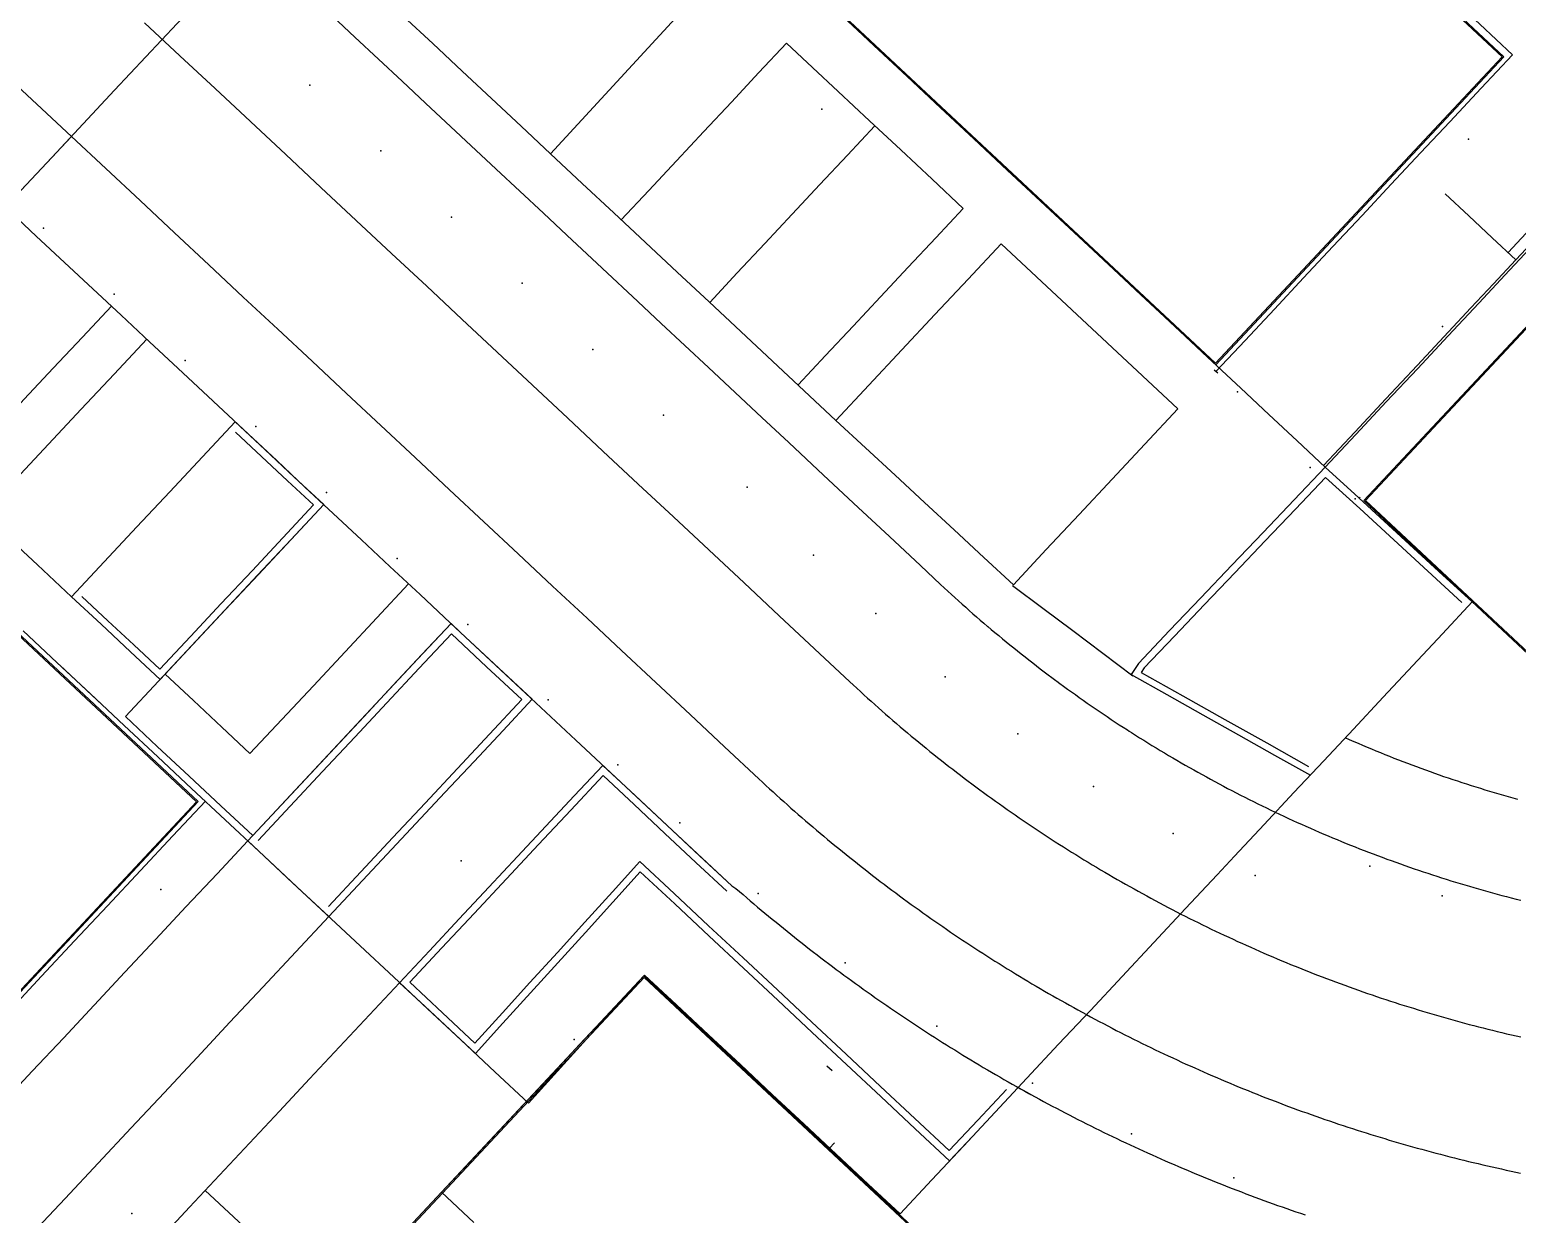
# Model space of a CAD drawing. Extents: x 0 to 368707, y -1 to 358204.
# Drawn here: x 368354.93 to 368385.67, y 357748.91 to 357773.4 of the extents above; entities that cross this region are included whole.
import ezdxf

# ---------------------------------------------------------------- set-up
doc = ezdxf.new("R2010")
doc.units = 0
doc.header["$MEASUREMENT"] = 0
for name, color, linetype in [('3D_LINES', 3, 'Continuous'), ('3D_Points', 1, 'Continuous'), ('PLOTS EXTERNAL LEVEL', 6, 'Continuous'), ('PLOTS FFL', 5, 'Continuous')]:
    doc.layers.add(name, color=color, linetype=linetype)

msp = doc.modelspace()

# ---------------------------------------------------------------- linework, layer by layer
at = {"layer": '3D_LINES'}
for points in [[(368354.742, 357770.072, 53.859), (368355.388, 357770.763, 53.858), (368356.033, 357771.453, 53.839), (368356.679, 357772.144, 53.81), (368357.325, 357772.835, 53.815), (368357.971, 357773.525, 53.808), (368358.616, 357774.216, 53.808), (368358.62, 357774.22, 53.808), (368359.299, 357774.946, 53.829), (368359.977, 357775.672, 53.818), (368360.656, 357776.397, 53.821), (368361.334, 357777.123, 53.818), (368362.013, 357777.849, 53.841), (368362.691, 357778.575, 53.847), (368363.281, 357779.206, 53.847), (368363.871, 357779.837, 53.854), (368364.461, 357780.468, 53.841)], [(368384.176, 357770.004, 53.579), (368384.663, 357769.549, 53.556), (368385.15, 357769.093, 53.545), (368385.637, 357768.638, 53.481), (368386.279, 357769.324, 53.479), (368386.92, 357770.01, 53.466), (368387.561, 357770.696, 53.479), (368388.202, 357771.382, 53.487), (368388.843, 357772.067, 53.47), (368389.485, 357772.753, 53.53), (368390.126, 357773.439, 53.533), (368390.767, 357774.125, 53.547), (368391.408, 357774.811, 53.561), (368392.049, 357775.497, 53.543), (368392.691, 357776.183, 53.534), (368393.332, 357776.868, 53.502), (368393.973, 357777.554, 53.668), (368394.614, 357778.24, 53.683)], [(368362.035, 357774.248, 53.793), (368362.707, 357774.978, 53.805), (368363.379, 357775.708, 53.816), (368364.051, 357776.438, 53.818), (368364.724, 357777.168, 53.814), (368365.396, 357777.898, 53.817), (368366.131, 357777.221, 53.787), (368366.867, 357776.544, 53.757), (368367.603, 357775.867, 53.742), (368368.338, 357775.189, 53.702), (368369.074, 357774.512, 53.717), (368368.51, 357773.899, 53.712), (368367.945, 357773.286, 53.706), (368367.381, 357772.673, 53.708), (368366.816, 357772.06, 53.715), (368366.252, 357771.447, 53.717), (368365.688, 357770.833, 53.713), (368365.079, 357771.403, 53.716), (368364.47, 357771.972, 53.759), (368363.861, 357772.541, 53.76), (368363.253, 357773.11, 53.764), (368362.644, 357773.679, 53.777), (368362.035, 357774.248, 53.793)], [(368386.153, 357773.563, 53.592), (368385.469, 357774.202, 53.57), (368385.674, 357774.421, 53.57), (368385.017, 357775.036, 53.569), (368384.359, 357775.651, 53.609), (368383.966, 357775.23, 53.611), (368383.573, 357774.81, 53.613), (368383.54, 357774.774, 53.613), (368384.215, 357774.143, 53.569), (368384.89, 357773.512, 53.599), (368385.565, 357772.881, 53.583), (368384.918, 357772.188, 53.567), (368384.271, 357771.496, 53.562), (368383.667, 357770.85, 53.578), (368383.063, 357770.204, 53.571), (368382.459, 357769.558, 53.578), (368381.855, 357768.912, 53.571), (368381.251, 357768.266, 53.575), (368380.647, 357767.62, 53.554), (368380.043, 357766.974, 53.56), (368379.439, 357766.328, 53.571)], [(368360.945, 357773.899, 53.804), (368361.645, 357773.244, 53.783), (368362.132, 357772.789, 53.804), (368362.619, 357772.334, 53.777), (368363.106, 357771.879, 53.763), (368363.836, 357771.196, 53.774), (368364.567, 357770.513, 53.726), (368365.054, 357770.057, 53.738), (368365.541, 357769.602, 53.744), (368366.028, 357769.147, 53.721), (368366.758, 357768.464, 53.709), (368367.489, 357767.781, 53.713), (368367.976, 357767.326, 53.687), (368368.463, 357766.87, 53.698), (368368.95, 357766.415, 53.687), (368369.504, 357765.897, 53.669), (368370.058, 357765.379, 53.679), (368370.613, 357764.86, 53.62), (368371.33, 357764.189, 53.616), (368372.048, 357763.519, 53.627), (368372.69, 357762.918, 53.546), (368373.333, 357762.318, 53.544), (368373.75, 357761.927, 53.541), (368373.824, 357761.859, 53.533), (368373.897, 357761.791, 53.532), (368373.971, 357761.723, 53.531), (368374.044, 357761.656, 53.522), (368374.119, 357761.589, 53.522), (368374.193, 357761.522, 53.521), (368374.268, 357761.456, 53.526), (368374.342, 357761.389, 53.529), (368374.418, 357761.323, 53.536), (368374.493, 357761.258, 53.536), (368374.569, 357761.192, 53.543), (368374.644, 357761.127, 53.535), (368374.72, 357761.062, 53.534), (368374.726, 357761.058, 53.534), (368374.797, 357760.998, 53.474), (368374.873, 357760.934, 53.474), (368374.95, 357760.87, 53.474), (368375.027, 357760.806, 53.467), (368375.104, 357760.742, 53.466), (368375.182, 357760.679, 53.467), (368375.26, 357760.616, 53.462), (368375.338, 357760.554, 53.463), (368375.416, 357760.491, 53.458), (368375.494, 357760.429, 53.459), (368375.573, 357760.368, 53.458), (368375.652, 357760.306, 53.466), (368375.731, 357760.245, 53.466), (368375.81, 357760.184, 53.466), (368375.89, 357760.124, 53.468), (368375.969, 357760.063, 53.471), (368376.049, 357760.003, 53.467), (368376.129, 357759.944, 53.466), (368376.149, 357759.929, 53.466), (368376.21, 357759.884, 53.46), (368376.291, 357759.825, 53.461), (368376.371, 357759.766, 53.457), (368376.452, 357759.708, 53.432), (368376.534, 357759.65, 53.43), (368376.615, 357759.592, 53.427), (368376.697, 357759.534, 53.42), (368376.779, 357759.477, 53.419), (368376.861, 357759.42, 53.419), (368376.943, 357759.363, 53.406), (368377.026, 357759.307, 53.405), (368377.109, 357759.251, 53.405), (368377.191, 357759.195, 53.406), (368377.275, 357759.139, 53.405), (368377.358, 357759.084, 53.413), (368377.442, 357759.029, 53.412), (368377.525, 357758.975, 53.416), (368377.609, 357758.92, 53.404), (368377.645, 357758.897, 53.404), (368377.693, 357758.866, 53.404), (368377.778, 357758.813, 53.403), (368377.862, 357758.759, 53.395), (368377.947, 357758.706, 53.397), (368378.032, 357758.654, 53.395), (368378.117, 357758.601, 53.396), (368378.202, 357758.549, 53.396), (368378.288, 357758.497, 53.397), (368378.374, 357758.446, 53.402), (368378.46, 357758.395, 53.395), (368378.546, 357758.344, 53.393), (368378.632, 357758.293, 53.392), (368378.718, 357758.243, 53.39), (368378.805, 357758.193, 53.392), (368378.892, 357758.144, 53.397), (368378.979, 357758.095, 53.4), (368379.066, 357758.046, 53.4), (368379.153, 357757.997, 53.402), (368379.241, 357757.949, 53.39), (368379.329, 357757.901, 53.391), (368379.416, 357757.853, 53.384), (368379.504, 357757.806, 53.386), (368379.593, 357757.759, 53.385), (368379.681, 357757.712, 53.378), (368379.77, 357757.666, 53.38), (368379.858, 357757.62, 53.378), (368379.947, 357757.574, 53.378), (368380.036, 357757.529, 53.394), (368380.126, 357757.484, 53.4), (368380.215, 357757.439, 53.401), (368380.305, 357757.394, 53.401), (368380.394, 357757.35, 53.405), (368380.484, 357757.307, 53.391), (368380.574, 357757.263, 53.39), (368380.665, 357757.22, 53.39), (368380.755, 357757.177, 53.389), (368380.845, 357757.135, 53.387), (368380.936, 357757.093, 53.385), (368381.027, 357757.051, 53.386), (368381.118, 357757.01, 53.381), (368381.209, 357756.969, 53.381), (368381.3, 357756.928, 53.381), (368381.392, 357756.888, 53.395), (368381.483, 357756.848, 53.395), (368381.575, 357756.808, 53.397), (368381.667, 357756.768, 53.404), (368381.759, 357756.729, 53.407), (368381.851, 357756.691, 53.407), (368381.943, 357756.652, 53.416), (368382.036, 357756.614, 53.426), (368382.129, 357756.576, 53.425), (368382.221, 357756.539, 53.426), (368382.314, 357756.502, 53.443), (368382.407, 357756.465, 53.44), (368382.5, 357756.429, 53.44), (368382.593, 357756.393, 53.433), (368382.687, 357756.357, 53.436), (368382.78, 357756.322, 53.43), (368382.874, 357756.287, 53.431), (368382.968, 357756.252, 53.434), (368383.062, 357756.218, 53.431), (368383.156, 357756.184, 53.425), (368383.25, 357756.151, 53.426), (368383.344, 357756.117, 53.428), (368383.439, 357756.085, 53.428), (368383.533, 357756.052, 53.427), (368383.628, 357756.02, 53.426), (368383.722, 357755.988, 53.427), (368383.817, 357755.956, 53.438), (368383.912, 357755.925, 53.438), (368384.007, 357755.894, 53.438), (368384.103, 357755.864, 53.405), (368384.198, 357755.834, 53.406), (368384.218, 357755.828, 53.406), (368384.293, 357755.804, 53.407), (368384.389, 357755.775, 53.405), (368384.485, 357755.746, 53.403), (368384.58, 357755.717, 53.404), (368384.676, 357755.688, 53.404), (368384.772, 357755.66, 53.406), (368384.868, 357755.633, 53.405), (368384.964, 357755.606, 53.408), (368385.061, 357755.579, 53.407), (368385.157, 357755.552, 53.412), (368385.254, 357755.526, 53.406), (368385.35, 357755.5, 53.405), (368385.447, 357755.474, 53.401), (368385.543, 357755.449, 53.404), (368385.64, 357755.424, 53.404), (368385.737, 357755.4, 53.404)], [(368357.3, 357773.541, 53.831), (368358.029, 357772.86, 53.823), (368358.758, 357772.179, 53.812), (368359.486, 357771.498, 53.801), (368360.215, 357770.817, 53.802), (368360.943, 357770.136, 53.809), (368361.672, 357769.454, 53.794), (368362.401, 357768.773, 53.763), (368363.129, 357768.092, 53.761), (368363.858, 357767.411, 53.757), (368364.586, 357766.73, 53.727), (368365.315, 357766.049, 53.708), (368366.044, 357765.367, 53.696), (368366.772, 357764.686, 53.701), (368367.501, 357764.005, 53.615), (368368.229, 357763.324, 53.616), (368368.958, 357762.643, 53.607), (368369.687, 357761.962, 53.602), (368370.415, 357761.28, 53.598), (368371.144, 357760.599, 53.494), (368371.872, 357759.918, 53.494), (368371.945, 357759.85, 53.494), (368372.019, 357759.782, 53.494), (368372.092, 357759.715, 53.494), (368372.166, 357759.647, 53.494), (368372.24, 357759.58, 53.5), (368372.314, 357759.513, 53.504), (368372.388, 357759.447, 53.504), (368372.463, 357759.38, 53.504), (368372.538, 357759.314, 53.495), (368372.613, 357759.248, 53.498), (368372.688, 357759.183, 53.488), (368372.764, 357759.118, 53.488), (368372.839, 357759.052, 53.496), (368372.915, 357758.988, 53.499), (368372.991, 357758.923, 53.5), (368373.068, 357758.859, 53.503), (368373.144, 357758.795, 53.498), (368373.221, 357758.731, 53.496), (368373.298, 357758.667, 53.497), (368373.375, 357758.604, 53.497), (368373.453, 357758.541, 53.538), (368373.53, 357758.478, 53.538), (368373.608, 357758.415, 53.526), (368373.686, 357758.353, 53.526), (368373.765, 357758.291, 53.526), (368373.843, 357758.229, 53.515), (368373.922, 357758.168, 53.523), (368374.001, 357758.107, 53.523), (368374.08, 357758.046, 53.522), (368374.159, 357757.985, 53.528), (368374.238, 357757.924, 53.527), (368374.318, 357757.864, 53.527), (368374.398, 357757.804, 53.526), (368374.478, 357757.745, 53.533), (368374.558, 357757.685, 53.526), (368374.639, 357757.626, 53.484), (368374.719, 357757.567, 53.486), (368374.8, 357757.509, 53.487), (368374.881, 357757.45, 53.486), (368374.963, 357757.392, 53.481), (368375.044, 357757.335, 53.48), (368375.126, 357757.277, 53.48), (368375.208, 357757.22, 53.469), (368375.29, 357757.163, 53.47), (368375.372, 357757.106, 53.472), (368375.454, 357757.05, 53.471), (368375.537, 357756.994, 53.478), (368375.62, 357756.938, 53.479), (368375.702, 357756.882, 53.478), (368375.786, 357756.827, 53.484), (368375.869, 357756.772, 53.486), (368375.952, 357756.717, 53.486), (368376.036, 357756.663, 53.481), (368376.12, 357756.609, 53.493), (368376.204, 357756.555, 53.484), (368376.288, 357756.501, 53.48), (368376.373, 357756.448, 53.48), (368376.457, 357756.395, 53.478), (368376.542, 357756.342, 53.478), (368376.627, 357756.289, 53.493), (368376.712, 357756.237, 53.49), (368376.797, 357756.185, 53.486), (368376.883, 357756.133, 53.475), (368376.968, 357756.082, 53.476), (368377.054, 357756.031, 53.475), (368377.14, 357755.98, 53.421), (368377.226, 357755.93, 53.421), (368377.313, 357755.879, 53.421), (368377.399, 357755.83, 53.423), (368377.486, 357755.78, 53.417), (368377.572, 357755.73, 53.419), (368377.659, 357755.681, 53.421), (368377.747, 357755.633, 53.423), (368377.834, 357755.584, 53.423), (368377.921, 357755.536, 53.41), (368378.009, 357755.488, 53.41), (368378.097, 357755.44, 53.413), (368378.185, 357755.393, 53.416), (368378.273, 357755.346, 53.415), (368378.361, 357755.299, 53.413), (368378.449, 357755.253, 53.412), (368378.538, 357755.207, 53.412), (368378.627, 357755.161, 53.412), (368378.715, 357755.115, 53.411), (368378.804, 357755.07, 53.419), (368378.894, 357755.025, 53.42), (368378.983, 357754.98, 53.419), (368379.072, 357754.936, 53.419), (368379.162, 357754.892, 53.419), (368379.252, 357754.848, 53.425), (368379.342, 357754.805, 53.427), (368379.432, 357754.761, 53.426), (368379.522, 357754.719, 53.477), (368379.612, 357754.676, 53.483), (368379.703, 357754.634, 53.483), (368379.793, 357754.592, 53.479), (368379.884, 357754.55, 53.467), (368379.975, 357754.509, 53.468), (368380.066, 357754.468, 53.467), (368380.157, 357754.427, 53.467), (368380.248, 357754.386, 53.471), (368380.34, 357754.346, 53.472), (368380.431, 357754.306, 53.472), (368380.523, 357754.267, 53.472), (368380.615, 357754.228, 53.478), (368380.707, 357754.189, 53.479), (368380.799, 357754.15, 53.479), (368380.891, 357754.112, 53.479), (368380.983, 357754.074, 53.48), (368381.076, 357754.036, 53.481), (368381.168, 357753.999, 53.479), (368381.261, 357753.961, 53.476), (368381.354, 357753.925, 53.473), (368381.447, 357753.888, 53.472), (368381.54, 357753.852, 53.47), (368381.633, 357753.816, 53.456), (368381.726, 357753.781, 53.473), (368381.82, 357753.745, 53.473), (368381.913, 357753.71, 53.473), (368382.007, 357753.676, 53.485), (368382.101, 357753.641, 53.485), (368382.195, 357753.607, 53.485), (368382.289, 357753.574, 53.485), (368382.383, 357753.54, 53.484), (368382.477, 357753.507, 53.49), (368382.571, 357753.475, 53.49), (368382.666, 357753.442, 53.49), (368382.76, 357753.41, 53.489), (368382.855, 357753.378, 53.489), (368382.95, 357753.347, 53.489), (368383.045, 357753.316, 53.489), (368383.14, 357753.285, 53.482), (368383.235, 357753.254, 53.412), (368383.33, 357753.224, 53.412), (368383.425, 357753.194, 53.41), (368383.52, 357753.165, 53.409), (368383.616, 357753.135, 53.404), (368383.711, 357753.106, 53.404), (368383.807, 357753.078, 53.393), (368383.903, 357753.049, 53.388), (368383.999, 357753.021, 53.388), (368384.095, 357752.994, 53.388), (368384.191, 357752.966, 53.384), (368384.287, 357752.939, 53.384), (368384.383, 357752.913, 53.389), (368384.479, 357752.886, 53.382), (368384.576, 357752.86, 53.39), (368384.672, 357752.834, 53.387), (368384.769, 357752.809, 53.386), (368384.865, 357752.784, 53.386), (368384.962, 357752.759, 53.387), (368385.059, 357752.735, 53.386), (368385.156, 357752.711, 53.386), (368385.253, 357752.687, 53.385), (368385.35, 357752.663, 53.387), (368385.447, 357752.64, 53.387), (368385.544, 357752.617, 53.418), (368385.641, 357752.595, 53.423), (368385.739, 357752.573, 53.422)], [(368371.683, 357773.716, 53.683), (368372.372, 357773.072, 53.697), (368373.061, 357772.428, 53.714), (368373.75, 357771.784, 53.64), (368374.439, 357771.14, 53.644), (368375.128, 357770.495, 53.634), (368375.817, 357769.851, 53.621), (368376.506, 357769.207, 53.641), (368377.195, 357768.563, 53.577), (368377.884, 357767.919, 53.57), (368378.573, 357767.275, 53.554), (368379.262, 357766.63, 53.553), (368379.951, 357765.986, 53.547), (368380.534, 357765.442, 53.565), (368381.116, 357764.897, 53.546), (368381.699, 357764.352, 53.5)], [(368389.944, 357773.172, 53.545), (368389.31, 357772.493, 53.485), (368388.676, 357771.815, 53.472), (368388.041, 357771.136, 53.483), (368387.407, 357770.458, 53.458), (368386.773, 357769.78, 53.466), (368386.139, 357769.101, 53.485), (368385.504, 357768.423, 53.496), (368384.87, 357767.744, 53.506), (368384.236, 357767.066, 53.502), (368383.602, 357766.388, 53.482), (368382.967, 357765.709, 53.474), (368382.333, 357765.031, 53.474), (368381.699, 357764.352, 53.5)], [(368370.803, 357766.052, 53.633), (368371.372, 357766.66, 53.615), (368371.941, 357767.269, 53.616), (368372.51, 357767.878, 53.612), (368373.079, 357768.487, 53.619), (368373.648, 357769.095, 53.632), (368374.217, 357769.704, 53.618), (368373.572, 357770.308, 53.644), (368372.926, 357770.911, 53.641), (368372.281, 357771.515, 53.72), (368371.635, 357772.118, 53.709), (368371.1, 357772.618, 53.703), (368370.565, 357773.119, 53.727), (368369.996, 357772.51, 53.721), (368369.427, 357771.901, 53.695), (368368.858, 357771.292, 53.681), (368368.289, 357770.684, 53.707), (368367.719, 357770.075, 53.723), (368367.15, 357769.466, 53.692)], [(368354.359, 357772.526, 53.855), (368355.074, 357771.859, 53.833), (368355.788, 357771.191, 53.836), (368356.498, 357770.527, 53.819), (368357.209, 357769.863, 53.813), (368357.919, 357769.199, 53.796), (368358.629, 357768.534, 53.808), (368359.339, 357767.87, 53.808), (368360.05, 357767.206, 53.778), (368360.76, 357766.542, 53.776), (368361.47, 357765.878, 53.755), (368362.181, 357765.214, 53.767), (368362.891, 357764.55, 53.643), (368363.601, 357763.886, 53.649), (368364.312, 357763.222, 53.651), (368365.022, 357762.558, 53.671), (368365.732, 357761.894, 53.633), (368366.443, 357761.23, 53.628), (368367.153, 357760.566, 53.611), (368367.863, 357759.902, 53.595), (368368.574, 357759.237, 53.543), (368369.284, 357758.573, 53.524), (368369.994, 357757.909, 53.438), (368370.067, 357757.841, 53.438), (368370.14, 357757.774, 53.439), (368370.213, 357757.706, 53.442), (368370.287, 357757.639, 53.445), (368370.36, 357757.572, 53.432), (368370.434, 357757.505, 53.432), (368370.508, 357757.439, 53.431), (368370.583, 357757.372, 53.436), (368370.657, 357757.306, 53.437), (368370.732, 357757.241, 53.442), (368370.807, 357757.175, 53.464), (368370.882, 357757.109, 53.464), (368370.957, 357757.044, 53.464), (368371.032, 357756.979, 53.461), (368371.108, 357756.915, 53.46), (368371.184, 357756.85, 53.457), (368371.26, 357756.786, 53.457), (368371.336, 357756.722, 53.456), (368371.413, 357756.658, 53.455), (368371.489, 357756.594, 53.456), (368371.566, 357756.531, 53.455), (368371.643, 357756.468, 53.454), (368371.72, 357756.405, 53.454), (368371.798, 357756.343, 53.459), (368371.875, 357756.28, 53.459), (368371.953, 357756.218, 53.459), (368372.031, 357756.156, 53.464), (368372.109, 357756.094, 53.461), (368372.187, 357756.033, 53.462), (368372.266, 357755.972, 53.462), (368372.345, 357755.911, 53.462), (368372.424, 357755.85, 53.462), (368372.503, 357755.79, 53.466), (368372.582, 357755.729, 53.466), (368372.661, 357755.669, 53.474), (368372.741, 357755.61, 53.455), (368372.821, 357755.55, 53.453), (368372.901, 357755.491, 53.441), (368372.981, 357755.432, 53.441), (368373.061, 357755.373, 53.442), (368373.142, 357755.314, 53.442), (368373.223, 357755.256, 53.436), (368373.303, 357755.198, 53.436), (368373.384, 357755.14, 53.433), (368373.466, 357755.083, 53.434), (368373.547, 357755.025, 53.434), (368373.629, 357754.968, 53.443), (368373.71, 357754.911, 53.443), (368373.792, 357754.855, 53.438), (368373.874, 357754.799, 53.438), (368373.957, 357754.743, 53.438), (368374.039, 357754.687, 53.438), (368374.122, 357754.631, 53.437), (368374.205, 357754.576, 53.439), (368374.288, 357754.521, 53.439), (368374.371, 357754.466, 53.426), (368374.454, 357754.411, 53.425), (368374.537, 357754.357, 53.426), (368374.621, 357754.303, 53.425), (368374.705, 357754.249, 53.424), (368374.789, 357754.196, 53.422), (368374.873, 357754.142, 53.424), (368374.957, 357754.089, 53.441), (368375.041, 357754.037, 53.442), (368375.126, 357753.984, 53.442), (368375.211, 357753.932, 53.444), (368375.296, 357753.88, 53.447), (368375.381, 357753.828, 53.452), (368375.466, 357753.777, 53.452), (368375.551, 357753.725, 53.45), (368375.637, 357753.674, 53.44), (368375.722, 357753.624, 53.493), (368375.808, 357753.573, 53.493), (368375.894, 357753.523, 53.499), (368375.98, 357753.473, 53.499), (368376.067, 357753.423, 53.5), (368376.153, 357753.374, 53.496), (368376.24, 357753.325, 53.496), (368376.327, 357753.276, 53.497), (368376.413, 357753.227, 53.497), (368376.5, 357753.179, 53.487), (368376.588, 357753.131, 53.481), (368376.675, 357753.083, 53.489), (368376.762, 357753.036, 53.489), (368376.85, 357752.988, 53.489), (368376.938, 357752.941, 53.484), (368377.026, 357752.894, 53.486), (368377.115, 357752.848, 53.488), (368377.203, 357752.801, 53.481), (368377.292, 357752.755, 53.483), (368377.38, 357752.709, 53.481), (368377.469, 357752.664, 53.494), (368377.558, 357752.619, 53.492), (368377.647, 357752.574, 53.486), (368377.737, 357752.529, 53.486), (368377.826, 357752.484, 53.474), (368377.915, 357752.44, 53.472), (368378.005, 357752.396, 53.473), (368378.095, 357752.353, 53.468), (368378.185, 357752.309, 53.468), (368378.275, 357752.266, 53.468), (368378.365, 357752.224, 53.458), (368378.455, 357752.181, 53.464), (368378.546, 357752.139, 53.468), (368378.636, 357752.097, 53.465), (368378.727, 357752.055, 53.466), (368378.818, 357752.014, 53.466), (368378.909, 357751.973, 53.471), (368379, 357751.932, 53.472), (368379.091, 357751.891, 53.47), (368379.182, 357751.851, 53.466), (368379.274, 357751.811, 53.478), (368379.365, 357751.771, 53.486), (368379.457, 357751.732, 53.484), (368379.549, 357751.692, 53.485), (368379.641, 357751.654, 53.481), (368379.733, 357751.615, 53.48), (368379.825, 357751.577, 53.487), (368379.917, 357751.538, 53.487), (368380.01, 357751.501, 53.485), (368380.102, 357751.463, 53.481), (368380.195, 357751.426, 53.48), (368380.288, 357751.389, 53.477), (368380.381, 357751.352, 53.477), (368380.473, 357751.316, 53.489), (368380.567, 357751.28, 53.489), (368380.66, 357751.244, 53.489), (368380.753, 357751.209, 53.485), (368380.846, 357751.173, 53.485), (368380.94, 357751.138, 53.483), (368381.034, 357751.104, 53.483), (368381.127, 357751.069, 53.481), (368381.221, 357751.035, 53.471), (368381.315, 357751.001, 53.469), (368381.409, 357750.968, 53.461), (368381.503, 357750.935, 53.455), (368381.597, 357750.902, 53.454), (368381.692, 357750.869, 53.451), (368381.786, 357750.837, 53.456), (368381.881, 357750.805, 53.463), (368381.975, 357750.773, 53.464), (368382.07, 357750.741, 53.463), (368382.165, 357750.71, 53.457), (368382.26, 357750.679, 53.457), (368382.355, 357750.648, 53.392), (368382.45, 357750.618, 53.393), (368382.545, 357750.588, 53.392), (368382.64, 357750.558, 53.391), (368382.736, 357750.529, 53.458), (368382.831, 357750.5, 53.46), (368382.927, 357750.471, 53.459), (368383.022, 357750.442, 53.463), (368383.118, 357750.414, 53.462), (368383.214, 357750.386, 53.463), (368383.31, 357750.358, 53.456), (368383.406, 357750.331, 53.456), (368383.502, 357750.303, 53.45), (368383.598, 357750.277, 53.452), (368383.694, 357750.25, 53.453), (368383.791, 357750.224, 53.46), (368383.887, 357750.198, 53.463), (368383.983, 357750.172, 53.469), (368384.08, 357750.147, 53.469), (368384.177, 357750.122, 53.464), (368384.273, 357750.097, 53.457), (368384.37, 357750.072, 53.454), (368384.467, 357750.048, 53.451), (368384.564, 357750.024, 53.452), (368384.661, 357750.001, 53.449), (368384.758, 357749.977, 53.447), (368384.855, 357749.954, 53.445), (368384.952, 357749.932, 53.445), (368385.049, 357749.909, 53.443), (368385.147, 357749.887, 53.451), (368385.244, 357749.865, 53.449), (368385.342, 357749.844, 53.378), (368385.439, 357749.822, 53.376), (368385.537, 357749.801, 53.382), (368385.634, 357749.781, 53.381), (368385.732, 357749.76, 53.372)], [(368372.391, 357771.411, 53.672), (368371.822, 357770.803, 53.708), (368371.253, 357770.194, 53.705), (368370.684, 357769.585, 53.678), (368370.115, 357768.976, 53.68), (368369.546, 357768.368, 53.682), (368368.977, 357767.759, 53.693)], [(368350.222, 357765.237, 53.793), (368350.84, 357765.899, 53.796), (368351.459, 357766.56, 53.797), (368352.077, 357767.222, 53.811), (368352.696, 357767.883, 53.823), (368353.314, 357768.545, 53.824), (368353.933, 357769.206, 53.835), (368354.551, 357769.868, 53.852), (368355.169, 357770.529, 53.863), (368355.788, 357771.191, 53.834)], [(368371.584, 357765.321, 53.624), (368370.929, 357765.933, 53.633), (368370.274, 357766.546, 53.605), (368369.619, 357767.158, 53.613), (368368.964, 357767.771, 53.693), (368368.308, 357768.383, 53.702), (368367.653, 357768.996, 53.704), (368366.998, 357769.609, 53.705), (368366.343, 357770.221, 53.73), (368365.688, 357770.834, 53.714)], [(368354.422, 357769.73, 53.855), (368355.062, 357769.132, 53.838), (368355.646, 357768.585, 53.833), (368356.231, 357768.039, 53.817), (368356.815, 357767.493, 53.807), (368357.399, 357766.946, 53.771), (368357.984, 357766.4, 53.777), (368358.714, 357765.717, 53.792), (368359.445, 357765.034, 53.75), (368360.029, 357764.488, 53.761), (368360.614, 357763.941, 53.767), (368361.198, 357763.395, 53.771), (368361.782, 357762.849, 53.679), (368362.367, 357762.302, 53.691), (368362.991, 357761.718, 53.675), (368363.616, 357761.134, 53.687), (368364.241, 357760.55, 53.661), (368364.866, 357759.966, 53.65), (368365.491, 357759.382, 53.624), (368366.208, 357758.711, 53.574), (368366.926, 357758.04, 53.525), (368367.568, 357757.439, 53.546), (368368.211, 357756.839, 53.509), (368368.821, 357756.268, 53.531), (368369.432, 357755.697, 53.492), (368369.518, 357755.645, 53.493), (368369.593, 357755.58, 53.499), (368369.667, 357755.515, 53.496), (368369.742, 357755.451, 53.505), (368369.817, 357755.387, 53.513), (368369.892, 357755.323, 53.507), (368369.968, 357755.259, 53.506), (368370.043, 357755.196, 53.513), (368370.119, 357755.132, 53.524), (368370.195, 357755.069, 53.523), (368370.271, 357755.006, 53.447), (368370.348, 357754.944, 53.447), (368370.424, 357754.881, 53.46), (368370.501, 357754.819, 53.46), (368370.578, 357754.757, 53.457), (368370.655, 357754.695, 53.454), (368370.732, 357754.634, 53.456), (368370.809, 357754.572, 53.446), (368370.887, 357754.511, 53.446), (368370.965, 357754.45, 53.448), (368371.043, 357754.39, 53.447), (368371.121, 357754.329, 53.447), (368371.199, 357754.269, 53.45), (368371.277, 357754.209, 53.455), (368371.356, 357754.149, 53.454), (368371.435, 357754.089, 53.448), (368371.514, 357754.03, 53.446), (368371.593, 357753.971, 53.445), (368371.672, 357753.912, 53.443), (368371.751, 357753.853, 53.439), (368371.831, 357753.795, 53.44), (368371.911, 357753.737, 53.439), (368371.991, 357753.679, 53.449), (368372.071, 357753.621, 53.444), (368372.151, 357753.563, 53.446), (368372.231, 357753.506, 53.446), (368372.312, 357753.449, 53.446), (368372.393, 357753.392, 53.446), (368372.474, 357753.335, 53.446), (368372.555, 357753.279, 53.446), (368372.636, 357753.223, 53.442), (368372.717, 357753.167, 53.441), (368372.799, 357753.111, 53.441), (368372.88, 357753.056, 53.441), (368372.962, 357753.001, 53.441), (368373.044, 357752.946, 53.441), (368373.126, 357752.891, 53.445), (368373.209, 357752.836, 53.446), (368373.291, 357752.782, 53.439), (368373.374, 357752.728, 53.437), (368373.457, 357752.674, 53.432), (368373.54, 357752.62, 53.433), (368373.623, 357752.567, 53.423), (368373.706, 357752.514, 53.423), (368373.789, 357752.461, 53.431), (368373.873, 357752.408, 53.425), (368373.957, 357752.356, 53.425), (368374.04, 357752.304, 53.425), (368374.124, 357752.252, 53.425), (368374.209, 357752.2, 53.415), (368374.293, 357752.149, 53.415), (368374.377, 357752.097, 53.416), (368374.462, 357752.046, 53.416), (368374.547, 357751.996, 53.411), (368374.631, 357751.945, 53.412), (368374.716, 357751.895, 53.412), (368374.802, 357751.845, 53.414), (368374.887, 357751.795, 53.412), (368374.972, 357751.746, 53.412), (368375.058, 357751.696, 53.411), (368375.144, 357751.647, 53.411), (368375.229, 357751.598, 53.41), (368375.315, 357751.55, 53.411), (368375.402, 357751.502, 53.406), (368375.488, 357751.454, 53.406), (368375.574, 357751.406, 53.407)], [(368385.477, 357768.788, 53.485), (368386.032, 357769.381, 53.479)], [(368374.999, 357768.973, 53.643), (368375.729, 357768.29, 53.644), (368376.46, 357767.607, 53.569), (368377.19, 357766.925, 53.577), (368377.921, 357766.242, 53.547), (368378.651, 357765.559, 53.567), (368377.972, 357764.832, 53.529), (368377.292, 357764.104, 53.508), (368376.612, 357763.377, 53.456), (368375.932, 357762.65, 53.441), (368375.253, 357761.923, 53.456), (368374.641, 357762.489, 53.543), (368374.03, 357763.056, 53.536), (368373.418, 357763.622, 53.55), (368372.807, 357764.188, 53.61), (368372.196, 357764.755, 53.627), (368371.584, 357765.321, 53.622), (368372.267, 357766.051, 53.615), (368372.95, 357766.782, 53.625), (368373.633, 357767.512, 53.626), (368374.316, 357768.243, 53.635), (368374.999, 357768.973, 53.643)], [(368385.637, 357768.638, 53.482), (368385.173, 357768.142, 53.486), (368384.709, 357767.645, 53.505), (368384.244, 357767.148, 53.502), (368383.599, 357766.458, 53.485), (368382.953, 357765.767, 53.473), (368382.308, 357765.077, 53.471), (368381.662, 357764.386, 53.501)], [(368352.414, 357763.188, 53.754), (368353.014, 357763.83, 53.783), (368353.613, 357764.472, 53.776), (368354.213, 357765.114, 53.77), (368354.813, 357765.756, 53.77), (368355.413, 357766.397, 53.75), (368356.013, 357767.039, 53.77), (368356.613, 357767.681, 53.789)], [(368359.17, 357765.291, 53.782), (368358.494, 357764.568, 53.75), (368357.818, 357763.844, 53.736), (368357.142, 357763.121, 53.745), (368356.466, 357762.398, 53.75), (368355.79, 357761.675, 53.768), (368355.086, 357762.333, 53.781), (368354.382, 357762.991, 53.802), (368353.964, 357763.382, 53.783), (368354.64, 357764.105, 53.779), (368355.316, 357764.828, 53.759), (368355.992, 357765.552, 53.765), (368356.668, 357766.275, 53.745), (368357.344, 357766.998, 53.771)], [(368379.476, 357766.294, 53.568), (368379.403, 357766.362, 53.568)], [(368355.79, 357761.675, 53.766), (368356.4, 357761.104, 53.756), (368357.011, 357760.533, 53.745), (368357.621, 357759.962, 53.739), (368358.297, 357760.686, 53.732), (368358.974, 357761.409, 53.737), (368359.65, 357762.132, 53.737), (368360.326, 357762.855, 53.754), (368361.002, 357763.578, 53.767), (368360.391, 357764.149, 53.76), (368359.781, 357764.72, 53.757), (368359.17, 357765.291, 53.78)], [(368356.002, 357761.682, 53.754), (368356.539, 357761.179, 53.753), (368357.077, 357760.677, 53.741), (368357.614, 357760.174, 53.74), (368358.249, 357760.854, 53.736), (368358.884, 357761.533, 53.733), (368359.52, 357762.212, 53.735), (368360.155, 357762.892, 53.737), (368360.79, 357763.571, 53.75), (368360.252, 357764.074, 53.757), (368359.715, 357764.576, 53.759), (368359.177, 357765.079, 53.772)], [(368384.737, 357761.566, 53.462), (368384.13, 357762.123, 53.463), (368383.522, 357762.681, 53.485), (368382.914, 357763.238, 53.486), (368382.307, 357763.795, 53.468), (368381.699, 357764.352, 53.5), (368381.056, 357763.676, 53.498), (368380.412, 357763, 53.477), (368379.769, 357762.325, 53.442), (368379.126, 357761.649, 53.432), (368378.482, 357760.973, 53.384), (368377.839, 357760.297, 53.392), (368377.685, 357760.068, 53.393), (368378.426, 357759.652, 53.402), (368379.167, 357759.235, 53.397), (368379.908, 357758.818, 53.383), (368380.649, 357758.402, 53.394), (368381.39, 357757.985, 53.355)], [(368384.524, 357761.558, 53.466), (368383.82, 357762.204, 53.465), (368383.115, 357762.85, 53.479), (368382.411, 357763.496, 53.462), (368381.706, 357764.142, 53.494), (368381.081, 357763.486, 53.497), (368380.456, 357762.829, 53.474), (368379.831, 357762.172, 53.444), (368379.206, 357761.516, 53.435), (368378.581, 357760.859, 53.387), (368377.956, 357760.203, 53.387), (368377.893, 357760.109, 53.385), (368378.758, 357759.623, 53.405), (368379.624, 357759.138, 53.394), (368380.489, 357758.652, 53.384), (368381.354, 357758.167, 53.377)], [(368382.42, 357763.733, 53.453), (368382.393, 357763.704, 53.452)], [(368361.002, 357763.578, 53.768), (368360.319, 357762.848, 53.755), (368359.636, 357762.117, 53.737), (368358.953, 357761.387, 53.738), (368358.27, 357760.656, 53.731), (368357.587, 357759.926, 53.744), (368356.904, 357759.195, 53.753), (368357.562, 357758.581, 53.76), (368358.219, 357757.966, 53.669), (368358.877, 357757.351, 53.679), (368359.534, 357756.737, 53.685), (368360.217, 357757.467, 53.68), (368360.9, 357758.198, 53.67), (368361.583, 357758.928, 53.654), (368362.266, 357759.659, 53.674), (368362.949, 357760.389, 53.683), (368363.632, 357761.12, 53.687)], [(368362.755, 357761.939, 53.681), (368362.099, 357761.238, 53.665), (368361.444, 357760.537, 53.669), (368360.788, 357759.835, 53.662), (368360.133, 357759.134, 53.661), (368359.477, 357758.433, 53.672), (368358.893, 357758.979, 53.667), (368358.308, 357759.526, 53.739), (368357.724, 357760.072, 53.74)], [(368375.237, 357761.906, 53.46), (368375.859, 357761.44, 53.449), (368376.48, 357760.974, 53.438), (368377.102, 357760.508, 53.422), (368377.724, 357760.042, 53.395)], [(368384.737, 357761.566, 53.462), (368384.123, 357760.909, 53.463), (368383.509, 357760.252, 53.461), (368382.895, 357759.595, 53.446), (368382.281, 357758.938, 53.394), (368381.667, 357758.281, 53.377), (368381.052, 357757.624, 53.379), (368380.438, 357756.968, 53.391), (368379.824, 357756.311, 53.427), (368379.466, 357755.928, 53.425), (368378.811, 357755.227, 53.411), (368378.155, 357754.525, 53.414), (368377.5, 357753.824, 53.48), (368376.844, 357753.123, 53.491), (368376.189, 357752.422, 53.424), (368375.533, 357751.721, 53.421), (368374.878, 357751.019, 53.526), (368374.222, 357750.318, 53.543), (368373.566, 357749.617, 53.577), (368372.911, 357748.916, 53.591)], [(368372.911, 357748.916, 53.591), (368372.251, 357749.533, 53.577), (368371.591, 357750.15, 53.566), (368370.931, 357750.767, 53.566), (368370.271, 357751.384, 53.581), (368369.612, 357752.001, 53.573), (368368.952, 357752.617, 53.589), (368368.292, 357753.234, 53.563), (368367.632, 357753.851, 53.568), (368367.032, 357753.19, 53.574), (368366.432, 357752.528, 53.586), (368365.832, 357751.866, 53.611), (368365.232, 357751.205, 53.624), (368364.536, 357751.855, 53.632), (368363.84, 357752.506, 53.638), (368363.144, 357753.157, 53.64), (368362.447, 357753.808, 53.643), (368361.751, 357754.459, 53.65), (368361.055, 357755.109, 53.661), (368360.359, 357755.76, 53.654), (368359.663, 357756.411, 53.669), (368358.967, 357757.062, 53.69), (368358.271, 357757.713, 53.672), (368357.575, 357758.363, 53.758), (368356.879, 357759.014, 53.763), (368356.182, 357759.665, 53.752), (368355.486, 357760.316, 53.763), (368354.79, 357760.967, 53.771)], [(368361.107, 357755.061, 53.655), (368361.707, 357755.703, 53.658), (368362.307, 357756.345, 53.652), (368362.907, 357756.987, 53.648), (368363.507, 357757.628, 53.652), (368364.107, 357758.27, 53.661), (368364.707, 357758.912, 53.661), (368365.307, 357759.554, 53.668), (368364.814, 357760.015, 53.65), (368364.321, 357760.476, 53.657), (368363.828, 357760.936, 53.685), (368363.632, 357761.12, 53.685), (368363.032, 357760.478, 53.687), (368362.432, 357759.836, 53.681), (368361.832, 357759.194, 53.669), (368361.232, 357758.553, 53.658), (368360.632, 357757.911, 53.673), (368360.032, 357757.269, 53.684), (368359.432, 357756.627, 53.667), (368359.99, 357756.105, 53.66), (368360.548, 357755.583, 53.659), (368361.107, 357755.061, 53.655), (368360.426, 357754.333, 53.662), (368359.745, 357753.605, 53.664), (368359.064, 357752.877, 53.731), (368358.383, 357752.148, 53.748), (368357.703, 357751.42, 53.774), (368357.022, 357750.692, 53.777), (368356.341, 357749.964, 53.781), (368355.66, 357749.235, 53.785), (368354.979, 357748.507, 53.772)], [(368361.1, 357755.273, 53.666), (368361.765, 357755.986, 53.646), (368362.431, 357756.698, 53.649), (368363.097, 357757.41, 53.657), (368363.763, 357758.122, 53.662), (368364.429, 357758.834, 53.67), (368365.095, 357759.547, 53.654), (368364.367, 357760.227, 53.649), (368363.639, 357760.908, 53.688), (368362.973, 357760.195, 53.676), (368362.307, 357759.483, 53.671), (368361.641, 357758.771, 53.652), (368360.975, 357758.059, 53.669), (368360.31, 357757.347, 53.681), (368359.644, 357756.634, 53.67)], [(368355.547, 357760.259, 53.761), (368355.986, 357759.849, 53.753), (368356.424, 357759.439, 53.754)], [(368385.676, 357757.483, 53.407), (368385.58, 357757.51, 53.403), (368385.484, 357757.537, 53.405), (368385.388, 357757.564, 53.405), (368385.292, 357757.592, 53.405), (368385.197, 357757.62, 53.408), (368385.101, 357757.649, 53.41), (368385.006, 357757.677, 53.408), (368384.91, 357757.707, 53.408), (368384.815, 357757.736, 53.405), (368384.72, 357757.766, 53.403), (368384.625, 357757.797, 53.439), (368384.53, 357757.827, 53.441), (368384.435, 357757.859, 53.44), (368384.341, 357757.89, 53.445), (368384.246, 357757.922, 53.444), (368384.152, 357757.954, 53.445), (368384.058, 357757.987, 53.447), (368383.964, 357758.02, 53.447), (368383.87, 357758.053, 53.448), (368383.776, 357758.087, 53.446), (368383.682, 357758.121, 53.446), (368383.588, 357758.155, 53.441), (368383.495, 357758.19, 53.44), (368383.402, 357758.225, 53.434), (368383.309, 357758.261, 53.427), (368383.216, 357758.297, 53.423), (368383.123, 357758.333, 53.423), (368383.03, 357758.37, 53.419), (368382.937, 357758.407, 53.42), (368382.845, 357758.444, 53.418), (368382.753, 357758.482, 53.414), (368382.66, 357758.52, 53.364), (368382.568, 357758.559, 53.366), (368382.477, 357758.597, 53.376), (368382.385, 357758.637, 53.372), (368382.293, 357758.676, 53.372), (368382.202, 357758.716, 53.37), (368382.111, 357758.756, 53.373)], [(368375.347, 357751.522, 53.409), (368374.877, 357751.018, 53.526), (368374.406, 357750.515, 53.535), (368373.935, 357750.012, 53.561), (368373.225, 357750.676, 53.564), (368372.515, 357751.34, 53.568), (368371.805, 357752.003, 53.56), (368371.095, 357752.667, 53.563), (368370.385, 357753.331, 53.548), (368369.674, 357753.995, 53.566), (368368.964, 357754.659, 53.552), (368368.254, 357755.323, 53.56), (368367.544, 357755.987, 53.561), (368366.976, 357755.361, 53.566), (368366.408, 357754.735, 53.586), (368365.84, 357754.108, 53.594), (368365.272, 357753.482, 53.62), (368364.704, 357752.856, 53.638), (368364.136, 357752.229, 53.636), (368363.613, 357752.718, 53.636), (368363.09, 357753.207, 53.643), (368362.568, 357753.695, 53.646), (368363.184, 357754.354, 53.635), (368363.8, 357755.013, 53.612), (368364.416, 357755.672, 53.619), (368365.004, 357756.301, 53.617), (368365.592, 357756.93, 53.618), (368366.18, 357757.559, 53.572), (368366.768, 357758.188, 53.543), (368367.434, 357757.565, 53.538), (368368.1, 357756.942, 53.51), (368368.766, 357756.32, 53.53), (368369.432, 357755.697, 53.492)], [(368375.108, 357751.486, 53.411), (368374.518, 357750.855, 53.545), (368373.928, 357750.224, 53.564), (368373.218, 357750.888, 53.565), (368372.508, 357751.552, 53.46), (368371.797, 357752.216, 53.559), (368371.087, 357752.88, 53.563), (368370.376, 357753.544, 53.548), (368369.666, 357754.208, 53.561), (368368.956, 357754.872, 53.549), (368368.245, 357755.537, 53.557), (368367.535, 357756.201, 53.548), (368366.967, 357755.574, 53.579), (368366.399, 357754.948, 53.581), (368365.831, 357754.322, 53.6), (368365.263, 357753.696, 53.603), (368364.695, 357753.069, 53.633), (368364.127, 357752.443, 53.634), (368363.453, 357753.073, 53.632), (368362.78, 357753.703, 53.641), (368363.445, 357754.415, 53.631), (368364.111, 357755.127, 53.622), (368364.777, 357755.839, 53.621), (368365.443, 357756.551, 53.608), (368366.109, 357757.264, 53.574), (368366.775, 357757.976, 53.543), (368367.414, 357757.378, 53.543), (368368.053, 357756.781, 53.519), (368368.692, 357756.183, 53.53), (368369.332, 357755.585, 53.498)], [(368346.492, 357747.201, 53.776), (368347.104, 357747.856, 53.77), (368347.715, 357748.51, 53.772), (368348.327, 357749.164, 53.774), (368348.938, 357749.818, 53.781), (368348.317, 357750.399, 53.772), (368347.696, 357750.98, 53.775), (368348.106, 357751.418, 53.765), (368348.515, 357751.856, 53.767), (368349.158, 357751.256, 53.774), (368349.8, 357750.656, 53.761), (368350.442, 357750.056, 53.757), (368351.084, 357749.455, 53.756), (368351.765, 357750.184, 53.772), (368352.447, 357750.913, 53.779), (368353.128, 357751.642, 53.778), (368353.809, 357752.37, 53.763), (368354.491, 357753.099, 53.771), (368355.172, 357753.828, 53.742), (368355.853, 357754.557, 53.732), (368356.535, 357755.286, 53.731), (368357.216, 357756.014, 53.67), (368357.886, 357756.731, 53.676), (368358.555, 357757.447, 53.683)], [(368359.432, 357756.627, 53.667), (368358.797, 357755.948, 53.664), (368358.161, 357755.269, 53.68), (368357.526, 357754.589, 53.735), (368356.891, 357753.91, 53.737), (368356.256, 357753.23, 53.749), (368355.621, 357752.551, 53.771), (368354.986, 357751.872, 53.79), (368354.351, 357751.192, 53.78), (368353.716, 357750.513, 53.778), (368353.08, 357749.834, 53.781), (368352.445, 357749.154, 53.78), (368351.81, 357748.475, 53.786), (368351.175, 357747.796, 53.764), (368350.7, 357748.24, 53.755), (368350.225, 357748.683, 53.767)], [(368367.618, 357753.837, 53.568), (368366.954, 357753.127, 53.573), (368366.29, 357752.416, 53.583), (368365.719, 357751.806, 53.606), (368365.148, 357751.195, 53.625), (368364.577, 357750.584, 53.627), (368364.006, 357749.973, 53.632), (368363.435, 357749.363, 53.68), (368364.105, 357748.736, 53.679)], [(368357.606, 357748.388, 53.776), (368358.226, 357749.051, 53.776), (368358.846, 357749.715, 53.761), (368359.466, 357750.378, 53.741), (368360.087, 357751.042, 53.735), (368360.707, 357751.705, 53.719), (368361.327, 357752.369, 53.655), (368361.947, 357753.032, 53.641), (368362.568, 357753.695, 53.646)], [(368371.509, 357751.87, 53.568), (368371.399, 357751.972, 53.567)], [(368375.353, 357751.529, 53.406), (368375.441, 357751.48, 53.406), (368375.528, 357751.431, 53.407), (368375.615, 357751.383, 53.405), (368375.703, 357751.335, 53.407), (368375.791, 357751.287, 53.413), (368375.879, 357751.24, 53.408), (368375.967, 357751.192, 53.408), (368376.055, 357751.145, 53.406), (368376.143, 357751.099, 53.412), (368376.232, 357751.052, 53.424), (368376.32, 357751.006, 53.405), (368376.409, 357750.96, 53.478), (368376.498, 357750.914, 53.48), (368376.587, 357750.869, 53.462), (368376.676, 357750.823, 53.462), (368376.765, 357750.779, 53.457), (368376.854, 357750.734, 53.456), (368376.944, 357750.689, 53.453), (368377.034, 357750.645, 53.453), (368377.123, 357750.601, 53.388), (368377.213, 357750.558, 53.387), (368377.303, 357750.514, 53.388), (368377.393, 357750.471, 53.383), (368377.483, 357750.428, 53.384), (368377.574, 357750.385, 53.397), (368377.664, 357750.343, 53.397), (368377.755, 357750.301, 53.422), (368377.846, 357750.259, 53.427), (368377.936, 357750.217, 53.423), (368378.027, 357750.176, 53.427), (368378.119, 357750.135, 53.429), (368378.21, 357750.094, 53.429), (368378.301, 357750.054, 53.427), (368378.392, 357750.013, 53.43), (368378.484, 357749.973, 53.426), (368378.576, 357749.934, 53.425), (368378.667, 357749.894, 53.426), (368378.759, 357749.855, 53.421), (368378.851, 357749.816, 53.446), (368378.943, 357749.777, 53.422), (368379.036, 357749.739, 53.426), (368379.128, 357749.701, 53.426), (368379.22, 357749.663, 53.428), (368379.313, 357749.625, 53.424), (368379.406, 357749.588, 53.439), (368379.498, 357749.55, 53.441), (368379.591, 357749.514, 53.44), (368379.684, 357749.477, 53.44), (368379.777, 357749.441, 53.443), (368379.871, 357749.405, 53.438), (368379.964, 357749.369, 53.426), (368380.057, 357749.333, 53.425), (368380.151, 357749.298, 53.419), (368380.244, 357749.263, 53.416), (368380.338, 357749.228, 53.415), (368380.432, 357749.194, 53.419), (368380.526, 357749.16, 53.419), (368380.62, 357749.126, 53.425), (368380.714, 357749.092, 53.425), (368380.808, 357749.059, 53.427), (368380.902, 357749.026, 53.428), (368380.997, 357748.993, 53.428), (368381.091, 357748.961, 53.419), (368381.186, 357748.928, 53.418), (368381.28, 357748.896, 53.418)], [(368370.579, 357751.096, 53.581), (368371.018, 357750.686, 53.564), (368371.456, 357750.276, 53.565), (368371.558, 357750.386, 53.563)], [(368360.3, 357747.766, 53.729), (368359.717, 357748.311, 53.748), (368359.135, 357748.855, 53.741), (368358.552, 357749.4, 53.777)]]:
    msp.add_polyline3d(points, dxfattribs=at)
at = {"layer": '3D_Points'}
for p in [(368360.717, 357772.252, 53.805), (368371.294, 357771.754, 53.75), (368384.661, 357771.132, 53.6), (368362.182, 357770.89, 53.78), (368363.639, 357769.52, 53.755), (368355.213, 357769.293, 53.855), (368356.674, 357767.927, 53.83), (368365.104, 357768.158, 53.73), (368384.124, 357767.261, 53.5), (368366.561, 357766.789, 53.705), (368358.135, 357766.561, 53.805), (368379.884, 357765.914, 53.6), (368359.596, 357765.195, 53.78), (368368.026, 357765.427, 53.68), (368381.389, 357764.343, 53.5), (368369.753, 357763.941, 53.651), (368361.057, 357763.83, 53.755), (368382.313, 357763.699, 53.45), (368362.518, 357762.464, 53.73), (368371.126, 357762.533, 53.502), (368372.409, 357761.329, 53.48), (368363.979, 357761.098, 53.705), (368373.847, 357760.02, 53.455), (368365.642, 357759.543, 53.676), (368375.345, 357758.84, 53.43), (368367.077, 357758.201, 53.527), (368376.911, 357757.753, 53.405), (368368.362, 357757, 53.505), (368378.553, 357756.782, 53.38), (368363.84, 357756.211, 53.65), (368382.62, 357756.105, 53.451), (368357.637, 357755.621, 53.75), (368380.25, 357755.913, 53.355), (368369.977, 357755.54, 53.48), (368384.112, 357755.49, 53.43), (368371.778, 357754.107, 53.455), (368373.671, 357752.798, 53.43), (368366.176, 357752.523, 53.7), (368375.646, 357751.617, 53.405), (368377.696, 357750.571, 53.38), (368379.811, 357749.664, 53.442), (368357.036, 357748.92, 53.775)]:
    msp.add_point(p, dxfattribs=at)
at = {"layer": 'PLOTS EXTERNAL LEVEL'}
for points in [[(368385.39, 357772.839, 53.6), (368379.434, 357766.469, 53.6), (368375.428, 357770.215, 53.6), (368371.421, 357773.961, 53.6), (368377.376, 357780.331, 53.6), (368381.383, 357776.585, 53.6), (368385.39, 357772.839, 53.6)], [(368387.055, 357759.399, 53.45), (368382.497, 357763.661, 53.45), (368388.756, 357770.356, 53.45), (368393.314, 357766.094, 53.45), (368387.055, 357759.399, 53.45)], [(368353.149, 357762.357, 53.75), (368345.784, 357754.479, 53.75), (368351.045, 357749.56, 53.75), (368358.41, 357757.438, 53.75), (368353.149, 357762.357, 53.75)], [(368366.312, 357739.01, 53.7), (368359.614, 357745.273, 53.7), (368363.435, 357749.363, 53.7), (368367.618, 357753.837, 53.7), (368374.317, 357747.574, 53.7), (368370.134, 357743.1, 53.7), (368366.312, 357739.01, 53.7)]]:
    msp.add_polyline3d(points, dxfattribs=at)
at = {"layer": 'PLOTS FFL'}
for points in [[(368385.354, 357772.838, 53.75), (368379.433, 357766.505, 53.75), (368375.445, 357770.234, 53.75), (368371.456, 357773.962, 53.75), (368377.377, 357780.296, 53.75), (368381.366, 357776.567, 53.75), (368385.354, 357772.838, 53.75)], [(368387.054, 357759.435, 53.6), (368382.532, 357763.662, 53.6), (368388.757, 357770.321, 53.6), (368393.279, 357766.093, 53.6), (368387.054, 357759.435, 53.6)], [(368353.151, 357762.321, 53.9), (368358.375, 357757.437, 53.9), (368351.044, 357749.595, 53.9), (368345.819, 357754.48, 53.9), (368353.151, 357762.321, 53.9)], [(368366.311, 357739.046, 53.85), (368359.649, 357745.274, 53.85), (368363.454, 357749.345, 53.85), (368367.62, 357753.801, 53.85), (368374.282, 357747.573, 53.85), (368370.116, 357743.117, 53.85), (368366.311, 357739.046, 53.85)]]:
    msp.add_polyline3d(points, dxfattribs=at)

doc.saveas('drawing.dxf')
